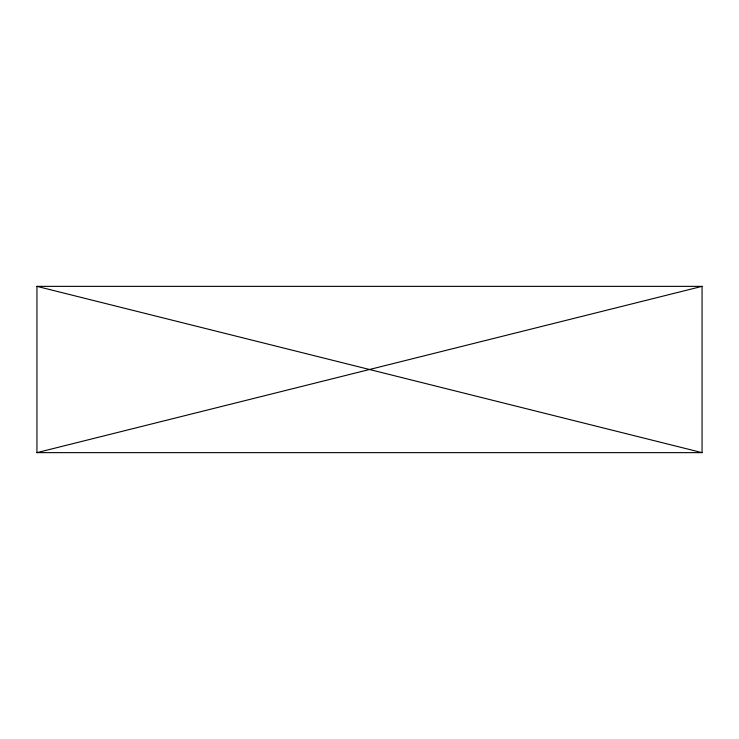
<?xml version="1.0" encoding="UTF-8"?>
<svg xmlns="http://www.w3.org/2000/svg" width="739" height="739" viewBox="0 0 739 739"><rect width="100%" height="100%" fill="white"/><g stroke="black" fill="none" stroke-linecap="round" stroke-linejoin="round"><path stroke-width="1.11" d="M36.95 452.637L702.05 286.363L702.05 452.637L36.95 452.637L36.95 286.363L702.05 286.363M36.95 286.363L702.05 452.637"/></g></svg>
